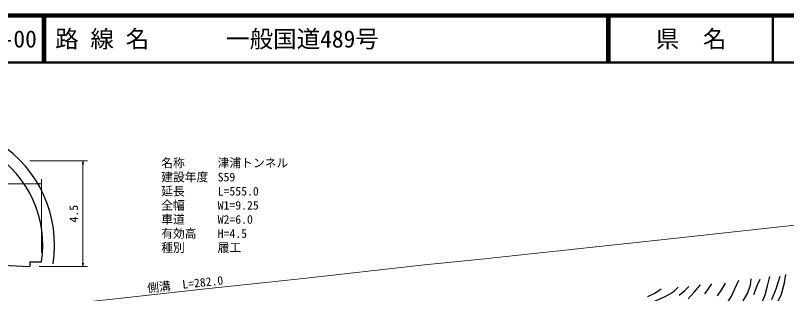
# Model space of a CAD drawing. Units: millimetres at full size, sheet at 1:1000, with parts at other scales. Extents: x 40000 to 680000, y 20000 to 380000.
# Drawn here: x 171933 to 335918, y 320861 to 380000 of the extents above; entities that cross this region are included whole.
import ezdxf
from ezdxf.enums import TextEntityAlignment as Align

# ---------------------------------------------------------------- set-up
doc = ezdxf.new("R2010")
doc.units = ezdxf.units.MM
doc.header["$LTSCALE"] = 1000
for name, color, linetype, lineweight in [('M-BGD', 7, 'Continuous', 25), ('M-STR-HTXT', 7, 'Continuous', 13), ('M-TTL', 2, 'Continuous', 140), ('M-TTL-LINE', 7, 'Continuous', 50)]:
    doc.layers.add(name, color=color, linetype=linetype, lineweight=lineweight)
doc.layers.add('M-TTL-TXT', color=7, linetype='Continuous')
doc.styles.add('ＭＳ ゴシック', font='')
doc.styles.get('ＭＳ ゴシック').set_extended_font_data('MS Gothic')

# ---------------------------------------------------------------- blocks, each defined once
blk = doc.blocks.new('open_arrow')
at = {"color": 0, "linetype": 'Continuous', "lineweight": -2}
blk.add_lwpolyline([(7.5, 1.25), (0, 0), (7.5, -1.25)], dxfattribs=at)

msp = doc.modelspace()

# ---------------------------------------------------------------- linework, layer by layer
at = {"layer": 'M-BGD'}
for q in [(174979, 326588), (177479, 327588)]:
    msp.add_line((174979, 327588), q, dxfattribs=at)
for points in [[(133729, 326588), (154354, 327588), (174979, 326588)], [(318258, 288085), (319632, 291710), (320217, 293938), (320523, 296521), (320687, 299901), (320756, 301712), (321523, 303664), (322500, 305454), (324485, 307704), (327200, 310147), (330764, 313956), (331739, 315053), (332849, 316890), (334786, 320529), (335497, 323153), (335792, 324893)], [(311080, 290924), (311527, 293662), (311460, 296078), (311181, 297501), (310337, 301351), (309514, 304433), (309319, 306862), (309661, 308929), (310631, 310492), (312554, 311807), (314516, 312697), (316314, 313296), (318536, 314420), (319858, 315301), (321657, 316787), (322899, 318333), (324155, 320167), (325788, 323691)], [(316251, 304377), (316956, 305655), (317892, 306849), (319343, 308013), (321080, 309075), (322452, 310067), (324451, 311583), (325829, 312771), (326949, 313935), (328337, 315381), (329412, 316944), (330642, 318847), (331330, 320576), (331868, 322501), (332373, 324479)], [(321225, 320407), (322149, 321755), (322932, 323090)], [(326722, 319317), (327606, 320891), (328232, 322681), (328405, 324019)], [(328927, 320673), (329762, 322685), (330276, 323948)], [(332752, 319608), (333738, 321859), (334588, 324551)], [(299315, 291482), (299117, 293963), (298290, 298848), (297591, 301077), (295606, 306203), (294529, 309087), (293926, 310852), (294059, 312921), (294983, 314419), (297052, 315616), (299945, 316622), (304724, 318052), (307686, 319172), (310068, 320273), (311869, 321233), (312850, 322233)], [(306411, 320249), (307869, 320917), (309238, 321848)], [(313087, 320489), (314230, 321455), (315132, 322340)], [(314957, 319778), (316278, 321147), (317598, 322698)], [(318569, 320799), (319443, 322103), (319994, 322953)]]:
    msp.add_lwpolyline(points, dxfattribs=at)
for radius in [25895, 23395]:
    msp.add_arc((154354, 331134), radius, 351.28178, 188.71822, dxfattribs=at)
at = {"layer": 'M-STR-HTXT'}
for p, q in [((175013, 349090), (187292, 349090)), ((186292, 326588), (186292, 349090)), ((177479, 329588), (177479, 345196)), ((131229, 344196), (177479, 344196)), ((176979, 326588), (187292, 326588))]:
    msp.add_line(p, q, dxfattribs=at)
msp.add_lwpolyline([(58855, 304814), (62892, 305402), (69780, 306216), (82390, 307591), (104558, 310184), (128759, 312816), (157170, 316002), (174605, 317767), (193194, 319773), (211070, 321735), (232481, 323991), (258908, 326977), (270302, 328073), (309907, 332381), (336366, 335286), (342083, 335934)], dxfattribs=at)
at = {"layer": 'M-TTL'}
msp.add_line((680000, 380000), (40000, 380000), dxfattribs=at)
at = {"layer": 'M-TTL-LINE'}
for p, q in [((177750, 380000), (177750, 370000)), ((178250, 380000), (178250, 370000)), ((297750, 380000), (297750, 370000)), ((298250, 380000), (298250, 370000)), ((333000, 380000), (333000, 370000)), ((40000, 370000), (680000, 370000))]:
    msp.add_line(p, q, dxfattribs=at)

# ---------------------------------------------------------------- block references
at = {"layer": 'M-STR-HTXT', "xscale": 100, "yscale": 100}
for p, rotation in [((186292, 349090), 270), ((177479, 344196), 180), ((186292, 326588), 90)]:
    msp.add_blockref('open_arrow', p, dxfattribs=dict(at, rotation=rotation))

# ---------------------------------------------------------------- texts
at = {"layer": 'M-STR-HTXT', "style": 'ＭＳ ゴシック'}
for s, p in [('名称', (202944, 347161)), ('津浦トンネル', (214944, 347161)), ('建設年度', (202944, 344161)), ('S59', (214944, 344161)), ('延長', (202944, 341161)), ('L=555.0', (214944, 341161)), ('全幅', (202944, 338161)), ('W1=9.25', (214944, 338161)), ('車道', (202944, 335161)), ('W2=6.0', (214944, 335161)), ('有効高', (202944, 332161)), ('H=4.5', (214944, 332161)), ('種別', (202944, 329150)), ('履工', (214944, 329150))]:
    msp.add_text(s, height=1833, dxfattribs=at).set_placement(p, align=Align.BOTTOM_LEFT)
msp.add_text('4.5', height=1833, rotation=90, dxfattribs=at).set_placement((185792, 337839), align=Align.BOTTOM_CENTER)
msp.add_text('側溝\u3000L=282.0', height=1833, rotation=6.11, dxfattribs=at).set_placement((200119, 320533), align=Align.BOTTOM_LEFT)
at = {"layer": 'M-TTL-TXT', "style": 'ＭＳ ゴシック'}
for s, p in [('路 線 名', (180380, 375000)), ('一般国道489号', (216734, 375000)), ('012-00', (161521, 375000))]:
    msp.add_text(s, height=3666, dxfattribs=at).set_placement(p, align=Align.MIDDLE_LEFT)
msp.add_text('県\u3000名', height=3666, dxfattribs=at).set_placement((315625, 375000), align=Align.MIDDLE_CENTER)

doc.saveas('drawing.dxf')
